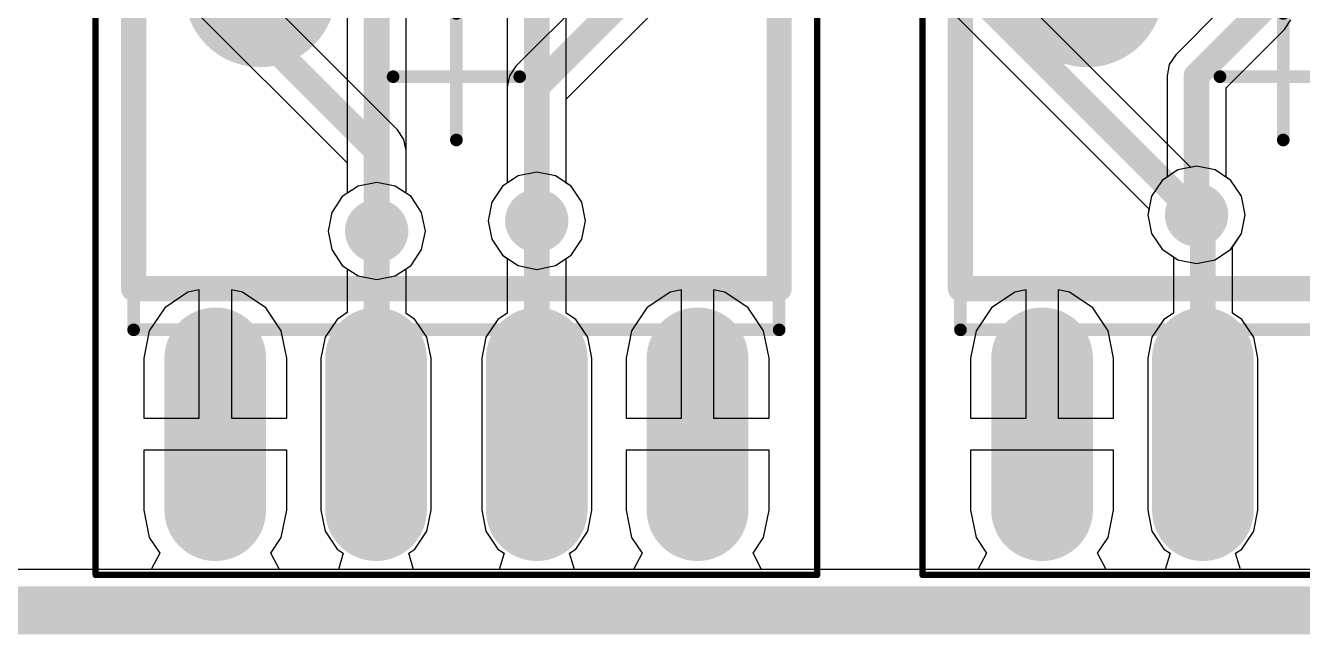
# Model space of a CAD drawing. Header units: millimetres. Extents: x 3.6 to 6.79, y 1.07 to 2.73.
# Drawn here: x 5.6898 to 6.0869, y 1.0655 to 1.2549 of the extents above; entities that cross this region are included whole.
import ezdxf

# ---------------------------------------------------------------- set-up
doc = ezdxf.new("R2010")
doc.units = ezdxf.units.MM
doc.header["$MEASUREMENT"] = 0
for name, color, linetype in [('BottomLayer', 5, 'Continuous'), ('BottomOverlay', 54, 'Continuous'), ('BottomPaste', 16, 'Continuous'), ('BottomSolder', 6, 'Continuous'), ('KeepOutLayer', 6, 'Continuous'), ('Mechanical13', 56, 'Continuous'), ('Mechanical15', 56, 'Continuous'), ('MidLayer1', 16, 'Continuous'), ('MidLayer2', 76, 'Continuous'), ('MultiLayer', 9, 'Continuous'), ('TopLayer', 1, 'Continuous'), ('ViaHoleLayer', 16, 'Continuous')]:
    doc.layers.add(name, color=color, linetype=linetype)

# ---------------------------------------------------------------- blocks, each defined once
blk = doc.blocks.new('SO8_B_13')
at = {"layer": 'BottomLayer', "const_width": 0.02362}
for points in [[(-0.0876, 0.075), (-0.13484, 0.075)], [(0.13484, 0.075), (0.0876, 0.075)], [(-0.0876, 0.025), (-0.13484, 0.025)], [(0.13484, 0.025), (0.0876, 0.025)], [(-0.0876, -0.025), (-0.13484, -0.025)], [(0.13484, -0.025), (0.0876, -0.025)], [(-0.0876, -0.075), (-0.13484, -0.075)], [(0.13484, -0.075), (0.0876, -0.075)]]:
    blk.add_lwpolyline(points, dxfattribs=at)
at = {"layer": 'BottomLayer', "const_width": 0.01181}
for points in [[(-0.14075, 0.075, 1), (-0.12894, 0.075, 1)], [(-0.0935, 0.075, 1), (-0.08169, 0.075, 1)], [(0.08169, 0.075, 1), (0.0935, 0.075, 1)], [(0.12894, 0.075, 1), (0.14075, 0.075, 1)], [(-0.14075, 0.025, 1), (-0.12894, 0.025, 1)], [(-0.0935, 0.025, 1), (-0.08169, 0.025, 1)], [(0.08169, 0.025, 1), (0.0935, 0.025, 1)], [(0.12894, 0.025, 1), (0.14075, 0.025, 1)], [(-0.14075, -0.025, 1), (-0.12894, -0.025, 1)], [(-0.0935, -0.025, 1), (-0.08169, -0.025, 1)], [(0.08169, -0.025, 1), (0.0935, -0.025, 1)], [(0.12894, -0.025, 1), (0.14075, -0.025, 1)], [(-0.14075, -0.075, 1), (-0.12894, -0.075, 1)], [(-0.0935, -0.075, 1), (-0.08169, -0.075, 1)], [(0.08169, -0.075, 1), (0.0935, -0.075, 1)], [(0.12894, -0.075, 1), (0.14075, -0.075, 1)]]:
    blk.add_lwpolyline(points, format="xyb", close=True, dxfattribs=at)
at = {"layer": 'BottomOverlay', "const_width": 0.00787}
for points in [[(-0.06594, -0.10039), (-0.06594, 0.10039)], [(0.06594, 0.10039), (-0.06594, 0.10039)], [(0.06594, -0.10039), (0.06594, 0.10039)], [(0.06594, -0.10039), (-0.06594, -0.10039)]]:
    blk.add_lwpolyline(points, dxfattribs=at)
at = {"layer": 'BottomOverlay'}
for points, const_width in [([(-0.06791, 0.10039, 1), (-0.06398, 0.10039, 1)], 0.00394), ([(-0.06791, 0.10039, 1), (-0.06398, 0.10039, 1)], 0.00394), ([(0.06398, 0.10039, 1), (0.06791, 0.10039, 1)], 0.00394), ([(0.06398, 0.10039, 1), (0.06791, 0.10039, 1)], 0.00394), ([(-0.01476, -0.06102, 1), (-0.03839, -0.06102, 1)], 0.02362), ([(-0.04429, -0.06102, 1), (-0.03248, -0.06102, 1)], 0.01181), ([(-0.02067, -0.06102, 1), (-0.00886, -0.06102, 1)], 0.01181), ([(-0.06791, -0.10039, 1), (-0.06398, -0.10039, 1)], 0.00394), ([(-0.06791, -0.10039, 1), (-0.06398, -0.10039, 1)], 0.00394), ([(0.06398, -0.10039, 1), (0.06791, -0.10039, 1)], 0.00394), ([(0.06398, -0.10039, 1), (0.06791, -0.10039, 1)], 0.00394), ([(-0.1063, -0.1124, 1), (-0.11614, -0.1124, 1)], 0.00984), ([(-0.1186, -0.1124, 1), (-0.11368, -0.1124, 1)], 0.00492), ([(-0.10876, -0.1124, 1), (-0.10384, -0.1124, 1)], 0.00492)]:
    blk.add_lwpolyline(points, format="xyb", close=True, dxfattribs=dict(at, const_width=const_width))
at = {"layer": 'BottomPaste', "const_width": 0.02362}
for points in [[(-0.0876, 0.075), (-0.13484, 0.075)], [(0.13484, 0.075), (0.0876, 0.075)], [(-0.0876, 0.025), (-0.13484, 0.025)], [(0.13484, 0.025), (0.0876, 0.025)], [(-0.0876, -0.025), (-0.13484, -0.025)], [(0.13484, -0.025), (0.0876, -0.025)], [(-0.0876, -0.075), (-0.13484, -0.075)], [(0.13484, -0.075), (0.0876, -0.075)]]:
    blk.add_lwpolyline(points, dxfattribs=at)
at = {"layer": 'BottomPaste', "const_width": 0.01181}
for points in [[(-0.14075, 0.075, 1), (-0.12894, 0.075, 1)], [(-0.0935, 0.075, 1), (-0.08169, 0.075, 1)], [(0.08169, 0.075, 1), (0.0935, 0.075, 1)], [(0.12894, 0.075, 1), (0.14075, 0.075, 1)], [(-0.14075, 0.025, 1), (-0.12894, 0.025, 1)], [(-0.0935, 0.025, 1), (-0.08169, 0.025, 1)], [(0.08169, 0.025, 1), (0.0935, 0.025, 1)], [(0.12894, 0.025, 1), (0.14075, 0.025, 1)], [(-0.14075, -0.025, 1), (-0.12894, -0.025, 1)], [(-0.0935, -0.025, 1), (-0.08169, -0.025, 1)], [(0.08169, -0.025, 1), (0.0935, -0.025, 1)], [(0.12894, -0.025, 1), (0.14075, -0.025, 1)], [(-0.14075, -0.075, 1), (-0.12894, -0.075, 1)], [(-0.0935, -0.075, 1), (-0.08169, -0.075, 1)], [(0.08169, -0.075, 1), (0.0935, -0.075, 1)], [(0.12894, -0.075, 1), (0.14075, -0.075, 1)]]:
    blk.add_lwpolyline(points, format="xyb", close=True, dxfattribs=at)
at = {"layer": 'BottomSolder', "const_width": 0.03162}
for points in [[(-0.0876, 0.075), (-0.13484, 0.075)], [(0.13484, 0.075), (0.0876, 0.075)], [(-0.0876, 0.025), (-0.13484, 0.025)], [(0.13484, 0.025), (0.0876, 0.025)], [(-0.0876, -0.025), (-0.13484, -0.025)], [(0.13484, -0.025), (0.0876, -0.025)], [(-0.0876, -0.075), (-0.13484, -0.075)], [(0.13484, -0.075), (0.0876, -0.075)]]:
    blk.add_lwpolyline(points, dxfattribs=at)
at = {"layer": 'BottomSolder', "const_width": 0.01581}
for points in [[(-0.14275, 0.075, 1), (-0.12694, 0.075, 1)], [(-0.0955, 0.075, 1), (-0.07969, 0.075, 1)], [(0.07969, 0.075, 1), (0.0955, 0.075, 1)], [(0.12694, 0.075, 1), (0.14275, 0.075, 1)], [(-0.14275, 0.025, 1), (-0.12694, 0.025, 1)], [(-0.0955, 0.025, 1), (-0.07969, 0.025, 1)], [(0.07969, 0.025, 1), (0.0955, 0.025, 1)], [(0.12694, 0.025, 1), (0.14275, 0.025, 1)], [(-0.14275, -0.025, 1), (-0.12694, -0.025, 1)], [(-0.0955, -0.025, 1), (-0.07969, -0.025, 1)], [(0.07969, -0.025, 1), (0.0955, -0.025, 1)], [(0.12694, -0.025, 1), (0.14275, -0.025, 1)], [(-0.14275, -0.075, 1), (-0.12694, -0.075, 1)], [(-0.0955, -0.075, 1), (-0.07969, -0.075, 1)], [(0.07969, -0.075, 1), (0.0955, -0.075, 1)], [(0.12694, -0.075, 1), (0.14275, -0.075, 1)]]:
    blk.add_lwpolyline(points, format="xyb", close=True, dxfattribs=at)
at = {"layer": 'Mechanical13', "const_width": 0.00394}
for points in [[(-0.07874, -0.10039), (-0.07874, 0.10039)], [(0.07874, 0.10039), (-0.07874, 0.10039)], [(0.07874, -0.10039), (0.07874, 0.10039)], [(0.07874, -0.10039), (-0.07874, -0.10039)]]:
    blk.add_lwpolyline(points, dxfattribs=at)
at = {"layer": 'Mechanical13'}
for points, const_width in [([(-0.07972, 0.10039, 1), (-0.07776, 0.10039, 1)], 0.00197), ([(-0.07972, 0.10039, 1), (-0.07776, 0.10039, 1)], 0.00197), ([(0.07776, 0.10039, 1), (0.07972, 0.10039, 1)], 0.00197), ([(0.07776, 0.10039, 1), (0.07972, 0.10039, 1)], 0.00197), ([(-0.02362, -0.06496, 1), (-0.06299, -0.06496, 1)], 0.00394), ([(-0.06398, -0.06496, 1), (-0.06201, -0.06496, 1)], 0.00197), ([(-0.02461, -0.06496, 1), (-0.02264, -0.06496, 1)], 0.00197), ([(-0.07972, -0.10039, 1), (-0.07776, -0.10039, 1)], 0.00197), ([(-0.07972, -0.10039, 1), (-0.07776, -0.10039, 1)], 0.00197), ([(0.07776, -0.10039, 1), (0.07972, -0.10039, 1)], 0.00197), ([(0.07776, -0.10039, 1), (0.07972, -0.10039, 1)], 0.00197)]:
    blk.add_lwpolyline(points, format="xyb", close=True, dxfattribs=dict(at, const_width=const_width))
at = {"layer": 'Mechanical15'}
for points, const_width in [([(-0.155, -0.1122), (-0.155, 0.1122)], 0.00197), ([(0.155, 0.1122), (-0.155, 0.1122)], 0.00197), ([(0.155, -0.1122), (0.155, 0.1122)], 0.00197), ([(0, -0.01969), (0, 0.01969)], 0.00394), ([(0.01969, 0), (-0.01969, 0)], 0.00394), ([(0.155, -0.1122), (-0.155, -0.1122)], 0.00197)]:
    blk.add_lwpolyline(points, dxfattribs=dict(at, const_width=const_width))
for points, const_width in [([(-0.15549, 0.1122, 1), (-0.15451, 0.1122, 1)], 0.000984), ([(-0.15549, 0.1122, 1), (-0.15451, 0.1122, 1)], 0.000984), ([(0.15451, 0.1122, 1), (0.15549, 0.1122, 1)], 0.000984), ([(0.15451, 0.1122, 1), (0.15549, 0.1122, 1)], 0.000984), ([(-0.00098, 0.01969, 1), (0.00098, 0.01969, 1)], 0.00197), ([(-0.02067, 0, 1), (-0.0187, 0, 1)], 0.00197), ([(0.0187, 0, 1), (0.02067, 0, 1)], 0.00197), ([(-0.00098, -0.01969, 1), (0.00098, -0.01969, 1)], 0.00197), ([(-0.15549, -0.1122, 1), (-0.15451, -0.1122, 1)], 0.000984), ([(-0.15549, -0.1122, 1), (-0.15451, -0.1122, 1)], 0.000984), ([(0.15451, -0.1122, 1), (0.15549, -0.1122, 1)], 0.000984), ([(0.15451, -0.1122, 1), (0.15549, -0.1122, 1)], 0.000984)]:
    blk.add_lwpolyline(points, format="xyb", close=True, dxfattribs=dict(at, const_width=const_width))
blk = doc.blocks.new('SO8_B_14')
at = {"layer": 'BottomLayer', "const_width": 0.02362}
for points in [[(-0.0876, 0.075), (-0.13484, 0.075)], [(0.13484, 0.075), (0.0876, 0.075)], [(-0.0876, 0.025), (-0.13484, 0.025)], [(0.13484, 0.025), (0.0876, 0.025)], [(-0.0876, -0.025), (-0.13484, -0.025)], [(0.13484, -0.025), (0.0876, -0.025)], [(-0.0876, -0.075), (-0.13484, -0.075)], [(0.13484, -0.075), (0.0876, -0.075)]]:
    blk.add_lwpolyline(points, dxfattribs=at)
at = {"layer": 'BottomLayer', "const_width": 0.01181}
for points in [[(-0.14075, 0.075, 1), (-0.12894, 0.075, 1)], [(-0.0935, 0.075, 1), (-0.08169, 0.075, 1)], [(0.08169, 0.075, 1), (0.0935, 0.075, 1)], [(0.12894, 0.075, 1), (0.14075, 0.075, 1)], [(-0.14075, 0.025, 1), (-0.12894, 0.025, 1)], [(-0.0935, 0.025, 1), (-0.08169, 0.025, 1)], [(0.08169, 0.025, 1), (0.0935, 0.025, 1)], [(0.12894, 0.025, 1), (0.14075, 0.025, 1)], [(-0.14075, -0.025, 1), (-0.12894, -0.025, 1)], [(-0.0935, -0.025, 1), (-0.08169, -0.025, 1)], [(0.08169, -0.025, 1), (0.0935, -0.025, 1)], [(0.12894, -0.025, 1), (0.14075, -0.025, 1)], [(-0.14075, -0.075, 1), (-0.12894, -0.075, 1)], [(-0.0935, -0.075, 1), (-0.08169, -0.075, 1)], [(0.08169, -0.075, 1), (0.0935, -0.075, 1)], [(0.12894, -0.075, 1), (0.14075, -0.075, 1)]]:
    blk.add_lwpolyline(points, format="xyb", close=True, dxfattribs=at)
at = {"layer": 'BottomOverlay', "const_width": 0.00787}
for points in [[(-0.06594, -0.10039), (-0.06594, 0.10039)], [(0.06594, 0.10039), (-0.06594, 0.10039)], [(0.06594, -0.10039), (0.06594, 0.10039)], [(0.06594, -0.10039), (-0.06594, -0.10039)]]:
    blk.add_lwpolyline(points, dxfattribs=at)
at = {"layer": 'BottomOverlay'}
for points, const_width in [([(-0.06791, 0.10039, 1), (-0.06398, 0.10039, 1)], 0.00394), ([(-0.06791, 0.10039, 1), (-0.06398, 0.10039, 1)], 0.00394), ([(0.06398, 0.10039, 1), (0.06791, 0.10039, 1)], 0.00394), ([(0.06398, 0.10039, 1), (0.06791, 0.10039, 1)], 0.00394), ([(-0.01476, -0.06102, 1), (-0.03839, -0.06102, 1)], 0.02362), ([(-0.04429, -0.06102, 1), (-0.03248, -0.06102, 1)], 0.01181), ([(-0.02067, -0.06102, 1), (-0.00886, -0.06102, 1)], 0.01181), ([(-0.06791, -0.10039, 1), (-0.06398, -0.10039, 1)], 0.00394), ([(-0.06791, -0.10039, 1), (-0.06398, -0.10039, 1)], 0.00394), ([(0.06398, -0.10039, 1), (0.06791, -0.10039, 1)], 0.00394), ([(0.06398, -0.10039, 1), (0.06791, -0.10039, 1)], 0.00394), ([(-0.1063, -0.1124, 1), (-0.11614, -0.1124, 1)], 0.00984), ([(-0.1186, -0.1124, 1), (-0.11368, -0.1124, 1)], 0.00492), ([(-0.10876, -0.1124, 1), (-0.10384, -0.1124, 1)], 0.00492)]:
    blk.add_lwpolyline(points, format="xyb", close=True, dxfattribs=dict(at, const_width=const_width))
at = {"layer": 'BottomPaste', "const_width": 0.02362}
for points in [[(-0.0876, 0.075), (-0.13484, 0.075)], [(0.13484, 0.075), (0.0876, 0.075)], [(-0.0876, 0.025), (-0.13484, 0.025)], [(0.13484, 0.025), (0.0876, 0.025)], [(-0.0876, -0.025), (-0.13484, -0.025)], [(0.13484, -0.025), (0.0876, -0.025)], [(-0.0876, -0.075), (-0.13484, -0.075)], [(0.13484, -0.075), (0.0876, -0.075)]]:
    blk.add_lwpolyline(points, dxfattribs=at)
at = {"layer": 'BottomPaste', "const_width": 0.01181}
for points in [[(-0.14075, 0.075, 1), (-0.12894, 0.075, 1)], [(-0.0935, 0.075, 1), (-0.08169, 0.075, 1)], [(0.08169, 0.075, 1), (0.0935, 0.075, 1)], [(0.12894, 0.075, 1), (0.14075, 0.075, 1)], [(-0.14075, 0.025, 1), (-0.12894, 0.025, 1)], [(-0.0935, 0.025, 1), (-0.08169, 0.025, 1)], [(0.08169, 0.025, 1), (0.0935, 0.025, 1)], [(0.12894, 0.025, 1), (0.14075, 0.025, 1)], [(-0.14075, -0.025, 1), (-0.12894, -0.025, 1)], [(-0.0935, -0.025, 1), (-0.08169, -0.025, 1)], [(0.08169, -0.025, 1), (0.0935, -0.025, 1)], [(0.12894, -0.025, 1), (0.14075, -0.025, 1)], [(-0.14075, -0.075, 1), (-0.12894, -0.075, 1)], [(-0.0935, -0.075, 1), (-0.08169, -0.075, 1)], [(0.08169, -0.075, 1), (0.0935, -0.075, 1)], [(0.12894, -0.075, 1), (0.14075, -0.075, 1)]]:
    blk.add_lwpolyline(points, format="xyb", close=True, dxfattribs=at)
at = {"layer": 'BottomSolder', "const_width": 0.03162}
for points in [[(-0.0876, 0.075), (-0.13484, 0.075)], [(0.13484, 0.075), (0.0876, 0.075)], [(-0.0876, 0.025), (-0.13484, 0.025)], [(0.13484, 0.025), (0.0876, 0.025)], [(-0.0876, -0.025), (-0.13484, -0.025)], [(0.13484, -0.025), (0.0876, -0.025)], [(-0.0876, -0.075), (-0.13484, -0.075)], [(0.13484, -0.075), (0.0876, -0.075)]]:
    blk.add_lwpolyline(points, dxfattribs=at)
at = {"layer": 'BottomSolder', "const_width": 0.01581}
for points in [[(-0.14275, 0.075, 1), (-0.12694, 0.075, 1)], [(-0.0955, 0.075, 1), (-0.07969, 0.075, 1)], [(0.07969, 0.075, 1), (0.0955, 0.075, 1)], [(0.12694, 0.075, 1), (0.14275, 0.075, 1)], [(-0.14275, 0.025, 1), (-0.12694, 0.025, 1)], [(-0.0955, 0.025, 1), (-0.07969, 0.025, 1)], [(0.07969, 0.025, 1), (0.0955, 0.025, 1)], [(0.12694, 0.025, 1), (0.14275, 0.025, 1)], [(-0.14275, -0.025, 1), (-0.12694, -0.025, 1)], [(-0.0955, -0.025, 1), (-0.07969, -0.025, 1)], [(0.07969, -0.025, 1), (0.0955, -0.025, 1)], [(0.12694, -0.025, 1), (0.14275, -0.025, 1)], [(-0.14275, -0.075, 1), (-0.12694, -0.075, 1)], [(-0.0955, -0.075, 1), (-0.07969, -0.075, 1)], [(0.07969, -0.075, 1), (0.0955, -0.075, 1)], [(0.12694, -0.075, 1), (0.14275, -0.075, 1)]]:
    blk.add_lwpolyline(points, format="xyb", close=True, dxfattribs=at)
at = {"layer": 'Mechanical13', "const_width": 0.00394}
for points in [[(-0.07874, -0.10039), (-0.07874, 0.10039)], [(0.07874, 0.10039), (-0.07874, 0.10039)], [(0.07874, -0.10039), (0.07874, 0.10039)], [(0.07874, -0.10039), (-0.07874, -0.10039)]]:
    blk.add_lwpolyline(points, dxfattribs=at)
at = {"layer": 'Mechanical13'}
for points, const_width in [([(-0.07972, 0.10039, 1), (-0.07776, 0.10039, 1)], 0.00197), ([(-0.07972, 0.10039, 1), (-0.07776, 0.10039, 1)], 0.00197), ([(0.07776, 0.10039, 1), (0.07972, 0.10039, 1)], 0.00197), ([(0.07776, 0.10039, 1), (0.07972, 0.10039, 1)], 0.00197), ([(-0.02362, -0.06496, 1), (-0.06299, -0.06496, 1)], 0.00394), ([(-0.06398, -0.06496, 1), (-0.06201, -0.06496, 1)], 0.00197), ([(-0.02461, -0.06496, 1), (-0.02264, -0.06496, 1)], 0.00197), ([(-0.07972, -0.10039, 1), (-0.07776, -0.10039, 1)], 0.00197), ([(-0.07972, -0.10039, 1), (-0.07776, -0.10039, 1)], 0.00197), ([(0.07776, -0.10039, 1), (0.07972, -0.10039, 1)], 0.00197), ([(0.07776, -0.10039, 1), (0.07972, -0.10039, 1)], 0.00197)]:
    blk.add_lwpolyline(points, format="xyb", close=True, dxfattribs=dict(at, const_width=const_width))
at = {"layer": 'Mechanical15'}
for points, const_width in [([(-0.155, -0.1122), (-0.155, 0.1122)], 0.00197), ([(0.155, 0.1122), (-0.155, 0.1122)], 0.00197), ([(0.155, -0.1122), (0.155, 0.1122)], 0.00197), ([(0, -0.01969), (0, 0.01969)], 0.00394), ([(0.01969, 0), (-0.01969, 0)], 0.00394), ([(0.155, -0.1122), (-0.155, -0.1122)], 0.00197)]:
    blk.add_lwpolyline(points, dxfattribs=dict(at, const_width=const_width))
for points, const_width in [([(-0.15549, 0.1122, 1), (-0.15451, 0.1122, 1)], 0.000984), ([(-0.15549, 0.1122, 1), (-0.15451, 0.1122, 1)], 0.000984), ([(0.15451, 0.1122, 1), (0.15549, 0.1122, 1)], 0.000984), ([(0.15451, 0.1122, 1), (0.15549, 0.1122, 1)], 0.000984), ([(-0.00098, 0.01969, 1), (0.00098, 0.01969, 1)], 0.00197), ([(-0.02067, 0, 1), (-0.0187, 0, 1)], 0.00197), ([(0.0187, 0, 1), (0.02067, 0, 1)], 0.00197), ([(-0.00098, -0.01969, 1), (0.00098, -0.01969, 1)], 0.00197), ([(-0.15549, -0.1122, 1), (-0.15451, -0.1122, 1)], 0.000984), ([(-0.15549, -0.1122, 1), (-0.15451, -0.1122, 1)], 0.000984), ([(0.15451, -0.1122, 1), (0.15549, -0.1122, 1)], 0.000984), ([(0.15451, -0.1122, 1), (0.15549, -0.1122, 1)], 0.000984)]:
    blk.add_lwpolyline(points, format="xyb", close=True, dxfattribs=dict(at, const_width=const_width))

msp = doc.modelspace()

# ---------------------------------------------------------------- linework, layer by layer
at = {"layer": 'BottomLayer'}
for p, q in [((5.843, 1.20819), (5.83809, 1.20491)), ((5.84879, 1.20934), (5.843, 1.20819)), ((5.85458, 1.20819), (5.84879, 1.20934)), ((5.85949, 1.20491), (5.85458, 1.20819)), ((6.04821, 1.20998), (6.0433, 1.2067)), ((6.054, 1.21113), (6.04821, 1.20998)), ((6.05979, 1.20998), (6.054, 1.21113)), ((6.0647, 1.2067), (6.05979, 1.20998)), ((5.79321, 1.20498), (5.7883, 1.2017)), ((5.799, 1.20613), (5.79321, 1.20498)), ((5.80479, 1.20498), (5.799, 1.20613)), ((5.8097, 1.2017), (5.80479, 1.20498)), ((5.83809, 1.20491), (5.83481, 1.2)), ((5.86277, 1.2), (5.85949, 1.20491)), ((6.0433, 1.2067), (6.04002, 1.20179)), ((6.06798, 1.20179), (6.0647, 1.2067)), ((5.7883, 1.2017), (5.78502, 1.19679)), ((5.81298, 1.19679), (5.8097, 1.2017)), ((5.83481, 1.2), (5.83366, 1.19421)), ((5.86393, 1.19421), (5.86277, 1.2)), ((6.04002, 1.20179), (6.03887, 1.196)), ((6.06913, 1.196), (6.06798, 1.20179)), ((5.78502, 1.19679), (5.78387, 1.191)), ((5.81413, 1.191), (5.81298, 1.19679)), ((6.03887, 1.196), (6.04002, 1.19021)), ((6.06798, 1.19021), (6.06913, 1.196)), ((5.83366, 1.19421), (5.83481, 1.18842)), ((5.86277, 1.18842), (5.86393, 1.19421)), ((5.78387, 1.191), (5.78502, 1.18521)), ((5.81298, 1.18521), (5.81413, 1.191)), ((5.83481, 1.18842), (5.83809, 1.18351)), ((5.85949, 1.18351), (5.86277, 1.18842)), ((6.04002, 1.19021), (6.0433, 1.1853)), ((6.06514, 1.18595), (6.06798, 1.19021)), ((5.78502, 1.18521), (5.7883, 1.1803)), ((5.8097, 1.1803), (5.81298, 1.18521)), ((6.0433, 1.1853), (6.04678, 1.18297)), ((6.06514, 1.16549), (6.06514, 1.18595)), ((5.7883, 1.1803), (5.78982, 1.17928)), ((5.80818, 1.17928), (5.8097, 1.1803)), ((5.83809, 1.18351), (5.83962, 1.18249)), ((5.83962, 1.18249), (5.83962, 1.16549)), ((5.85797, 1.18249), (5.85949, 1.18351)), ((5.85797, 1.16549), (5.85797, 1.18249)), ((6.04678, 1.18297), (6.04678, 1.16549)), ((5.78982, 1.17928), (5.78982, 1.16563)), ((5.80818, 1.16535), (5.80818, 1.17928)), ((5.74028, 1.17195), (5.73307, 1.16713)), ((5.74379, 1.17265), (5.74028, 1.17195)), ((5.74379, 1.13278), (5.74379, 1.17265)), ((5.7573, 1.17195), (5.75379, 1.17265)), ((5.75379, 1.17265), (5.75379, 1.13278)), ((5.76452, 1.16713), (5.7573, 1.17195)), ((5.89028, 1.17195), (5.88307, 1.16713)), ((5.89379, 1.17265), (5.89028, 1.17195)), ((5.89379, 1.13278), (5.89379, 1.17265)), ((5.9073, 1.17195), (5.90379, 1.17265)), ((5.90379, 1.17265), (5.90379, 1.13278)), ((5.91452, 1.16713), (5.9073, 1.17195)), ((5.99745, 1.17195), (5.99024, 1.16713)), ((6.00096, 1.17265), (5.99745, 1.17195)), ((6.00096, 1.13278), (6.00096, 1.17265)), ((6.01447, 1.17195), (6.01096, 1.17265)), ((6.01096, 1.17265), (6.01096, 1.13278)), ((6.02169, 1.16713), (6.01447, 1.17195)), ((5.73307, 1.16713), (5.72825, 1.15991)), ((5.76934, 1.15991), (5.76452, 1.16713)), ((5.78982, 1.16563), (5.78667, 1.16352)), ((5.81091, 1.16352), (5.80818, 1.16535)), ((5.83962, 1.16549), (5.83667, 1.16352)), ((5.86091, 1.16352), (5.85797, 1.16549)), ((5.88307, 1.16713), (5.87825, 1.15991)), ((5.91934, 1.15991), (5.91452, 1.16713)), ((5.99024, 1.16713), (5.98542, 1.15991)), ((6.02651, 1.15991), (6.02169, 1.16713)), ((6.04678, 1.16549), (6.04384, 1.16352)), ((6.06808, 1.16352), (6.06514, 1.16549)), ((5.72825, 1.15991), (5.72655, 1.1514)), ((5.77103, 1.1514), (5.76934, 1.15991)), ((5.78667, 1.16352), (5.78296, 1.15796)), ((5.81463, 1.15796), (5.81091, 1.16352)), ((5.83667, 1.16352), (5.83296, 1.15796)), ((5.86463, 1.15796), (5.86091, 1.16352)), ((5.87825, 1.15991), (5.87655, 1.1514)), ((5.92103, 1.1514), (5.91934, 1.15991)), ((5.98542, 1.15991), (5.98372, 1.1514)), ((6.0282, 1.1514), (6.02651, 1.15991)), ((6.04384, 1.16352), (6.04013, 1.15796)), ((6.0718, 1.15796), (6.06808, 1.16352)), ((5.78296, 1.15796), (5.78165, 1.1514)), ((5.81593, 1.1514), (5.81463, 1.15796)), ((5.83296, 1.15796), (5.83165, 1.1514)), ((5.86593, 1.1514), (5.86463, 1.15796)), ((6.04013, 1.15796), (6.03882, 1.1514)), ((6.0731, 1.1514), (6.0718, 1.15796)), ((5.72655, 1.1514), (5.72655, 1.13278)), ((5.77103, 1.13278), (5.77103, 1.1514)), ((5.78165, 1.1514), (5.78165, 1.10416)), ((5.81593, 1.10416), (5.81593, 1.1514)), ((5.83165, 1.1514), (5.83165, 1.10416)), ((5.86593, 1.10416), (5.86593, 1.1514)), ((5.87655, 1.1514), (5.87655, 1.13278)), ((5.92103, 1.13278), (5.92103, 1.1514)), ((5.98372, 1.1514), (5.98372, 1.13278)), ((6.0282, 1.13278), (6.0282, 1.1514)), ((6.03882, 1.1514), (6.03882, 1.10416)), ((6.0731, 1.10416), (6.0731, 1.1514)), ((5.72655, 1.13278), (5.74379, 1.13278)), ((5.75379, 1.13278), (5.77103, 1.13278)), ((5.87655, 1.13278), (5.89379, 1.13278)), ((5.90379, 1.13278), (5.92103, 1.13278)), ((5.98372, 1.13278), (6.00096, 1.13278)), ((6.01096, 1.13278), (6.0282, 1.13278)), ((5.74879, 1.12278), (5.72655, 1.12278)), ((5.72655, 1.12278), (5.72655, 1.10416)), ((5.77103, 1.12278), (5.74879, 1.12278)), ((5.77103, 1.10416), (5.77103, 1.12278)), ((5.89879, 1.12278), (5.87655, 1.12278)), ((5.87655, 1.12278), (5.87655, 1.10416)), ((5.92103, 1.12278), (5.89879, 1.12278)), ((5.92103, 1.10416), (5.92103, 1.12278)), ((6.00596, 1.12278), (5.98372, 1.12278)), ((5.98372, 1.12278), (5.98372, 1.10416)), ((6.0282, 1.12278), (6.00596, 1.12278)), ((6.0282, 1.10416), (6.0282, 1.12278)), ((5.72655, 1.10416), (5.72825, 1.09565)), ((5.76934, 1.09565), (5.77103, 1.10416)), ((5.78165, 1.10416), (5.78296, 1.0976)), ((5.81463, 1.0976), (5.81593, 1.10416)), ((5.83165, 1.10416), (5.83296, 1.0976)), ((5.86463, 1.0976), (5.86593, 1.10416)), ((5.87655, 1.10416), (5.87825, 1.09565)), ((5.91934, 1.09565), (5.92103, 1.10416)), ((5.98372, 1.10416), (5.98542, 1.09565)), ((6.02651, 1.09565), (6.0282, 1.10416)), ((6.03882, 1.10416), (6.04013, 1.0976)), ((6.0718, 1.0976), (6.0731, 1.10416)), ((5.78296, 1.0976), (5.78667, 1.09204)), ((5.81091, 1.09204), (5.81463, 1.0976)), ((5.83296, 1.0976), (5.83667, 1.09204)), ((5.86091, 1.09204), (5.86463, 1.0976)), ((6.04013, 1.0976), (6.04384, 1.09204)), ((6.06808, 1.09204), (6.0718, 1.0976)), ((5.72825, 1.09565), (5.73152, 1.09074)), ((5.76606, 1.09074), (5.76934, 1.09565)), ((5.87825, 1.09565), (5.88152, 1.09074)), ((5.91606, 1.09074), (5.91934, 1.09565)), ((5.98542, 1.09565), (5.98869, 1.09074)), ((6.02323, 1.09074), (6.02651, 1.09565)), ((5.73152, 1.09074), (5.72885, 1.08574)), ((5.76873, 1.08574), (5.76606, 1.09074)), ((5.78667, 1.09204), (5.78861, 1.09074)), ((5.78861, 1.09074), (5.78709, 1.08574)), ((5.80898, 1.09074), (5.81091, 1.09204)), ((5.81049, 1.08574), (5.80898, 1.09074)), ((5.83667, 1.09204), (5.83861, 1.09074)), ((5.83861, 1.09074), (5.83709, 1.08574)), ((5.85898, 1.09074), (5.86091, 1.09204)), ((5.86049, 1.08574), (5.85898, 1.09074)), ((5.88152, 1.09074), (5.87885, 1.08574)), ((5.91873, 1.08574), (5.91606, 1.09074)), ((5.98869, 1.09074), (5.98602, 1.08574)), ((6.0259, 1.08574), (6.02323, 1.09074)), ((6.04384, 1.09204), (6.04578, 1.09074)), ((6.04578, 1.09074), (6.04426, 1.08574)), ((6.06615, 1.09074), (6.06808, 1.09204)), ((6.06766, 1.08574), (6.06615, 1.09074)), ((5.72885, 1.08574), (5.66157, 1.08574)), ((5.78709, 1.08574), (5.76873, 1.08574)), ((5.83709, 1.08574), (5.81049, 1.08574)), ((5.87885, 1.08574), (5.86049, 1.08574)), ((5.98602, 1.08574), (5.91873, 1.08574)), ((6.04426, 1.08574), (6.0259, 1.08574)), ((6.09426, 1.08574), (6.06766, 1.08574))]:
    msp.add_line(p, q, dxfattribs=at)
for points, const_width in [([(5.84387, 1.19421, 1), (5.85371, 1.19421, 1)], 0.00984), ([(6.04908, 1.196, 1), (6.05892, 1.196, 1)], 0.00984), ([(5.79408, 1.191, 1), (5.80392, 1.191, 1)], 0.00984), ([(6.052, 1.196, 1), (6.056, 1.196, 1)], 0.004), ([(5.84679, 1.19421, 1), (5.85079, 1.19421, 1)], 0.004), ([(6.05396, 1.19404, 1), (6.05796, 1.19404, 1)], 0.004), ([(6.05396, 1.19404, 1), (6.05796, 1.19404, 1)], 0.004), ([(5.797, 1.191, 1), (5.801, 1.191, 1)], 0.004), ([(5.797, 1.12799, 1), (5.801, 1.12799, 1)], 0.004), ([(5.797, 1.12799, 1), (5.801, 1.12799, 1)], 0.004), ([(5.79679, 1.12778, 1), (5.80079, 1.12778, 1)], 0.004), ([(5.84679, 1.12778, 1), (5.85079, 1.12778, 1)], 0.004), ([(6.05396, 1.12778, 1), (6.05796, 1.12778, 1)], 0.004)]:
    msp.add_lwpolyline(points, format="xyb", close=True, dxfattribs=dict(at, const_width=const_width))
at = {"layer": 'BottomLayer', "const_width": 0.008}
for points in [[(6.054, 1.196), (6.05596, 1.19404)], [(5.84879, 1.12778), (5.84879, 1.19421)], [(6.05596, 1.12778), (6.05596, 1.19404)], [(5.799, 1.12799), (5.799, 1.191)], [(5.79879, 1.12778), (5.799, 1.12799)]]:
    msp.add_lwpolyline(points, dxfattribs=at)
at = {"layer": 'KeepOutLayer', "const_width": 0.015}
msp.add_lwpolyline([(3.622, 1.073), (6.77161, 1.073)], dxfattribs=at)
at = {"layer": 'MidLayer1'}
for p, q in [((5.83962, 1.65279), (5.83962, 1.20593)), ((5.85797, 1.20593), (5.85797, 1.64899)), ((5.80549, 1.22249), (5.74407, 1.28391)), ((5.7284, 1.27362), (5.78982, 1.2122)), ((6.0522, 1.21078), (5.99354, 1.26944)), ((5.97787, 1.25915), (6.03922, 1.1978)), ((5.80748, 1.21951), (5.80549, 1.22249)), ((5.80818, 1.216), (5.80748, 1.21951)), ((5.80818, 1.20272), (5.80818, 1.216)), ((5.78982, 1.2122), (5.78982, 1.20272)), ((6.054, 1.21113), (6.0522, 1.21078)), ((6.05979, 1.20998), (6.054, 1.21113)), ((6.0647, 1.2067), (6.05979, 1.20998)), ((5.83809, 1.20491), (5.83481, 1.2)), ((5.83962, 1.20593), (5.83809, 1.20491)), ((5.85949, 1.20491), (5.85797, 1.20593)), ((5.86277, 1.2), (5.85949, 1.20491)), ((6.06798, 1.20179), (6.0647, 1.2067)), ((5.7883, 1.2017), (5.78502, 1.19679)), ((5.78982, 1.20272), (5.7883, 1.2017)), ((5.8097, 1.2017), (5.80818, 1.20272)), ((5.81298, 1.19679), (5.8097, 1.2017)), ((5.83481, 1.2), (5.83366, 1.19421)), ((5.86393, 1.19421), (5.86277, 1.2)), ((6.06913, 1.196), (6.06798, 1.20179)), ((5.78502, 1.19679), (5.78387, 1.191)), ((5.81413, 1.191), (5.81298, 1.19679)), ((6.03922, 1.1978), (6.03887, 1.196)), ((6.03887, 1.196), (6.04002, 1.19021)), ((6.06798, 1.19021), (6.06913, 1.196)), ((5.83366, 1.19421), (5.83481, 1.18842)), ((5.86277, 1.18842), (5.86393, 1.19421)), ((5.78387, 1.191), (5.78502, 1.18521)), ((5.81298, 1.18521), (5.81413, 1.191)), ((5.83481, 1.18842), (5.83809, 1.18351)), ((5.85949, 1.18351), (5.86277, 1.18842)), ((6.04002, 1.19021), (6.0433, 1.1853)), ((6.0647, 1.1853), (6.06798, 1.19021)), ((5.78502, 1.18521), (5.7883, 1.1803)), ((5.8097, 1.1803), (5.81298, 1.18521)), ((6.0433, 1.1853), (6.04821, 1.18202)), ((6.05979, 1.18202), (6.0647, 1.1853)), ((5.7883, 1.1803), (5.79321, 1.17702)), ((5.80479, 1.17702), (5.8097, 1.1803)), ((5.83809, 1.18351), (5.843, 1.18023)), ((5.843, 1.18023), (5.84879, 1.17907)), ((5.84879, 1.17907), (5.85458, 1.18023)), ((5.85458, 1.18023), (5.85949, 1.18351)), ((6.04821, 1.18202), (6.054, 1.18087)), ((6.054, 1.18087), (6.05979, 1.18202)), ((5.79321, 1.17702), (5.799, 1.17587)), ((5.799, 1.17587), (5.80479, 1.17702)), ((6.75886, 1.08574), (3.63474, 1.08574))]:
    msp.add_line(p, q, dxfattribs=at)
at = {"layer": 'MidLayer1', "const_width": 0.008}
for points in [[(5.84879, 1.19421), (5.84879, 1.65279)], [(5.73489, 1.28011), (5.799, 1.216)], [(5.98436, 1.26564), (6.054, 1.196)], [(5.799, 1.191), (5.799, 1.216)]]:
    msp.add_lwpolyline(points, dxfattribs=at)
at = {"layer": 'MidLayer1'}
for points, const_width in [([(5.797, 1.216, 1), (5.801, 1.216, 1)], 0.004), ([(5.797, 1.216, 1), (5.801, 1.216, 1)], 0.004), ([(5.84387, 1.19421, 1), (5.85371, 1.19421, 1)], 0.00984), ([(6.04908, 1.196, 1), (6.05892, 1.196, 1)], 0.00984), ([(5.79408, 1.191, 1), (5.80392, 1.191, 1)], 0.00984), ([(6.052, 1.196, 1), (6.056, 1.196, 1)], 0.004), ([(5.84679, 1.19421, 1), (5.85079, 1.19421, 1)], 0.004), ([(5.797, 1.191, 1), (5.801, 1.191, 1)], 0.004)]:
    msp.add_lwpolyline(points, format="xyb", close=True, dxfattribs=dict(at, const_width=const_width))
at = {"layer": 'MidLayer2'}
for p, q in [((5.89151, 1.29149), (5.8423, 1.24228)), ((5.85797, 1.23199), (5.9018, 1.27582)), ((5.78982, 1.272), (5.78982, 1.20272)), ((5.80818, 1.20272), (5.80818, 1.2682)), ((6.06159, 1.25988), (6.04751, 1.2458)), ((6.08133, 1.25367), (6.08332, 1.25665)), ((6.06318, 1.23551), (6.08133, 1.25367)), ((6.04751, 1.2458), (6.04552, 1.24283)), ((5.84031, 1.2393), (5.83962, 1.23579)), ((5.8423, 1.24228), (5.84031, 1.2393)), ((6.04552, 1.24283), (6.04482, 1.23931)), ((6.04482, 1.23931), (6.04482, 1.20772)), ((5.83962, 1.23579), (5.83962, 1.20593)), ((6.06318, 1.20772), (6.06318, 1.23551)), ((5.85797, 1.20593), (5.85797, 1.23199)), ((6.04482, 1.20772), (6.0433, 1.2067)), ((6.0647, 1.2067), (6.06318, 1.20772)), ((5.83809, 1.20491), (5.83481, 1.2)), ((5.83962, 1.20593), (5.83809, 1.20491)), ((5.85949, 1.20491), (5.85797, 1.20593)), ((5.86277, 1.2), (5.85949, 1.20491)), ((6.0433, 1.2067), (6.04002, 1.20179)), ((6.06798, 1.20179), (6.0647, 1.2067)), ((5.7883, 1.2017), (5.78502, 1.19679)), ((5.78982, 1.20272), (5.7883, 1.2017)), ((5.8097, 1.2017), (5.80818, 1.20272)), ((5.81298, 1.19679), (5.8097, 1.2017)), ((5.83481, 1.2), (5.83366, 1.19421)), ((5.86393, 1.19421), (5.86277, 1.2)), ((6.04002, 1.20179), (6.03887, 1.196)), ((6.06913, 1.196), (6.06798, 1.20179)), ((5.78502, 1.19679), (5.78387, 1.191)), ((5.81413, 1.191), (5.81298, 1.19679)), ((6.03887, 1.196), (6.04002, 1.19021)), ((6.06798, 1.19021), (6.06913, 1.196)), ((5.83366, 1.19421), (5.83481, 1.18842)), ((5.86277, 1.18842), (5.86393, 1.19421)), ((5.78387, 1.191), (5.78502, 1.18521)), ((5.81298, 1.18521), (5.81413, 1.191)), ((5.83481, 1.18842), (5.83809, 1.18351)), ((5.85949, 1.18351), (5.86277, 1.18842)), ((6.04002, 1.19021), (6.0433, 1.1853)), ((6.0647, 1.1853), (6.06798, 1.19021)), ((5.78502, 1.18521), (5.7883, 1.1803)), ((5.8097, 1.1803), (5.81298, 1.18521)), ((6.0433, 1.1853), (6.04821, 1.18202)), ((6.05979, 1.18202), (6.0647, 1.1853)), ((5.7883, 1.1803), (5.79321, 1.17702)), ((5.80479, 1.17702), (5.8097, 1.1803)), ((5.83809, 1.18351), (5.843, 1.18023)), ((5.843, 1.18023), (5.84879, 1.17907)), ((5.84879, 1.17907), (5.85458, 1.18023)), ((5.85458, 1.18023), (5.85949, 1.18351)), ((6.04821, 1.18202), (6.054, 1.18087)), ((6.054, 1.18087), (6.05979, 1.18202)), ((5.79321, 1.17702), (5.799, 1.17587)), ((5.799, 1.17587), (5.80479, 1.17702)), ((6.75886, 1.08574), (3.63474, 1.08574))]:
    msp.add_line(p, q, dxfattribs=at)
at = {"layer": 'MidLayer2', "const_width": 0.008}
for points in [[(5.84879, 1.23579), (5.898, 1.285)], [(5.799, 1.191), (5.799, 1.272)], [(6.054, 1.23931), (6.07484, 1.26016)], [(6.054, 1.196), (6.054, 1.23931)], [(5.84879, 1.19421), (5.84879, 1.23579)]]:
    msp.add_lwpolyline(points, dxfattribs=at)
at = {"layer": 'MidLayer2'}
for points, const_width in [([(6.052, 1.23931, 1), (6.056, 1.23931, 1)], 0.004), ([(6.052, 1.23931, 1), (6.056, 1.23931, 1)], 0.004), ([(5.84679, 1.23579, 1), (5.85079, 1.23579, 1)], 0.004), ([(5.84679, 1.23579, 1), (5.85079, 1.23579, 1)], 0.004), ([(5.84387, 1.19421, 1), (5.85371, 1.19421, 1)], 0.00984), ([(6.04908, 1.196, 1), (6.05892, 1.196, 1)], 0.00984), ([(5.79408, 1.191, 1), (5.80392, 1.191, 1)], 0.00984), ([(6.052, 1.196, 1), (6.056, 1.196, 1)], 0.004), ([(5.84679, 1.19421, 1), (5.85079, 1.19421, 1)], 0.004), ([(5.797, 1.191, 1), (5.801, 1.191, 1)], 0.004)]:
    msp.add_lwpolyline(points, format="xyb", close=True, dxfattribs=dict(at, const_width=const_width))
at = {"layer": 'MultiLayer', "const_width": 0.00984}
for points in [[(5.84387, 1.19421, 1), (5.85371, 1.19421, 1)], [(6.04908, 1.196, 1), (6.05892, 1.196, 1)], [(5.79408, 1.191, 1), (5.80392, 1.191, 1)]]:
    msp.add_lwpolyline(points, format="xyb", close=True, dxfattribs=at)
at = {"layer": 'TopLayer'}
for p, q in [((5.843, 1.20819), (5.83809, 1.20491)), ((5.84879, 1.20934), (5.843, 1.20819)), ((5.85458, 1.20819), (5.84879, 1.20934)), ((5.85949, 1.20491), (5.85458, 1.20819)), ((6.04821, 1.20998), (6.0433, 1.2067)), ((6.054, 1.21113), (6.04821, 1.20998)), ((6.05979, 1.20998), (6.054, 1.21113)), ((6.0647, 1.2067), (6.05979, 1.20998)), ((5.79321, 1.20498), (5.7883, 1.2017)), ((5.799, 1.20613), (5.79321, 1.20498)), ((5.80479, 1.20498), (5.799, 1.20613)), ((5.8097, 1.2017), (5.80479, 1.20498)), ((5.83809, 1.20491), (5.83481, 1.2)), ((5.86277, 1.2), (5.85949, 1.20491)), ((6.0433, 1.2067), (6.04002, 1.20179)), ((6.06798, 1.20179), (6.0647, 1.2067)), ((5.7883, 1.2017), (5.78502, 1.19679)), ((5.81298, 1.19679), (5.8097, 1.2017)), ((5.83481, 1.2), (5.83366, 1.19421)), ((5.86393, 1.19421), (5.86277, 1.2)), ((6.04002, 1.20179), (6.03887, 1.196)), ((6.06913, 1.196), (6.06798, 1.20179)), ((5.78502, 1.19679), (5.78387, 1.191)), ((5.81413, 1.191), (5.81298, 1.19679)), ((6.03887, 1.196), (6.04002, 1.19021)), ((6.06798, 1.19021), (6.06913, 1.196)), ((5.83366, 1.19421), (5.83481, 1.18842)), ((5.86277, 1.18842), (5.86393, 1.19421)), ((5.78387, 1.191), (5.78502, 1.18521)), ((5.81298, 1.18521), (5.81413, 1.191)), ((5.83481, 1.18842), (5.83809, 1.18351)), ((5.85949, 1.18351), (5.86277, 1.18842)), ((6.04002, 1.19021), (6.0433, 1.1853)), ((6.0647, 1.1853), (6.06798, 1.19021)), ((5.78502, 1.18521), (5.7883, 1.1803)), ((5.8097, 1.1803), (5.81298, 1.18521)), ((6.0433, 1.1853), (6.04821, 1.18202)), ((6.05979, 1.18202), (6.0647, 1.1853)), ((5.7883, 1.1803), (5.79321, 1.17702)), ((5.80479, 1.17702), (5.8097, 1.1803)), ((5.83809, 1.18351), (5.843, 1.18023)), ((5.843, 1.18023), (5.84879, 1.17907)), ((5.84879, 1.17907), (5.85458, 1.18023)), ((5.85458, 1.18023), (5.85949, 1.18351)), ((6.04821, 1.18202), (6.054, 1.18087)), ((6.054, 1.18087), (6.05979, 1.18202)), ((5.79321, 1.17702), (5.799, 1.17587)), ((5.799, 1.17587), (5.80479, 1.17702)), ((6.75886, 1.08574), (3.63474, 1.08574))]:
    msp.add_line(p, q, dxfattribs=at)
at = {"layer": 'TopLayer', "const_width": 0.00984}
for points in [[(5.84387, 1.19421, 1), (5.85371, 1.19421, 1)], [(6.04908, 1.196, 1), (6.05892, 1.196, 1)], [(5.79408, 1.191, 1), (5.80392, 1.191, 1)]]:
    msp.add_lwpolyline(points, format="xyb", close=True, dxfattribs=at)
at = {"layer": 'ViaHoleLayer', "const_width": 0.00591}
for points in [[(5.84584, 1.19421, 1), (5.85174, 1.19421, 1)], [(6.05105, 1.196, 1), (6.05695, 1.196, 1)], [(5.79605, 1.191, 1), (5.80195, 1.191, 1)]]:
    msp.add_lwpolyline(points, format="xyb", close=True, dxfattribs=at)

# ---------------------------------------------------------------- block references
at = {"rotation": 270}
for name, p in [('SO8_B_14', (5.82379, 1.239)), ('SO8_B_13', (6.08096, 1.239))]:
    msp.add_blockref(name, p, dxfattribs=at)

doc.saveas('drawing.dxf')
